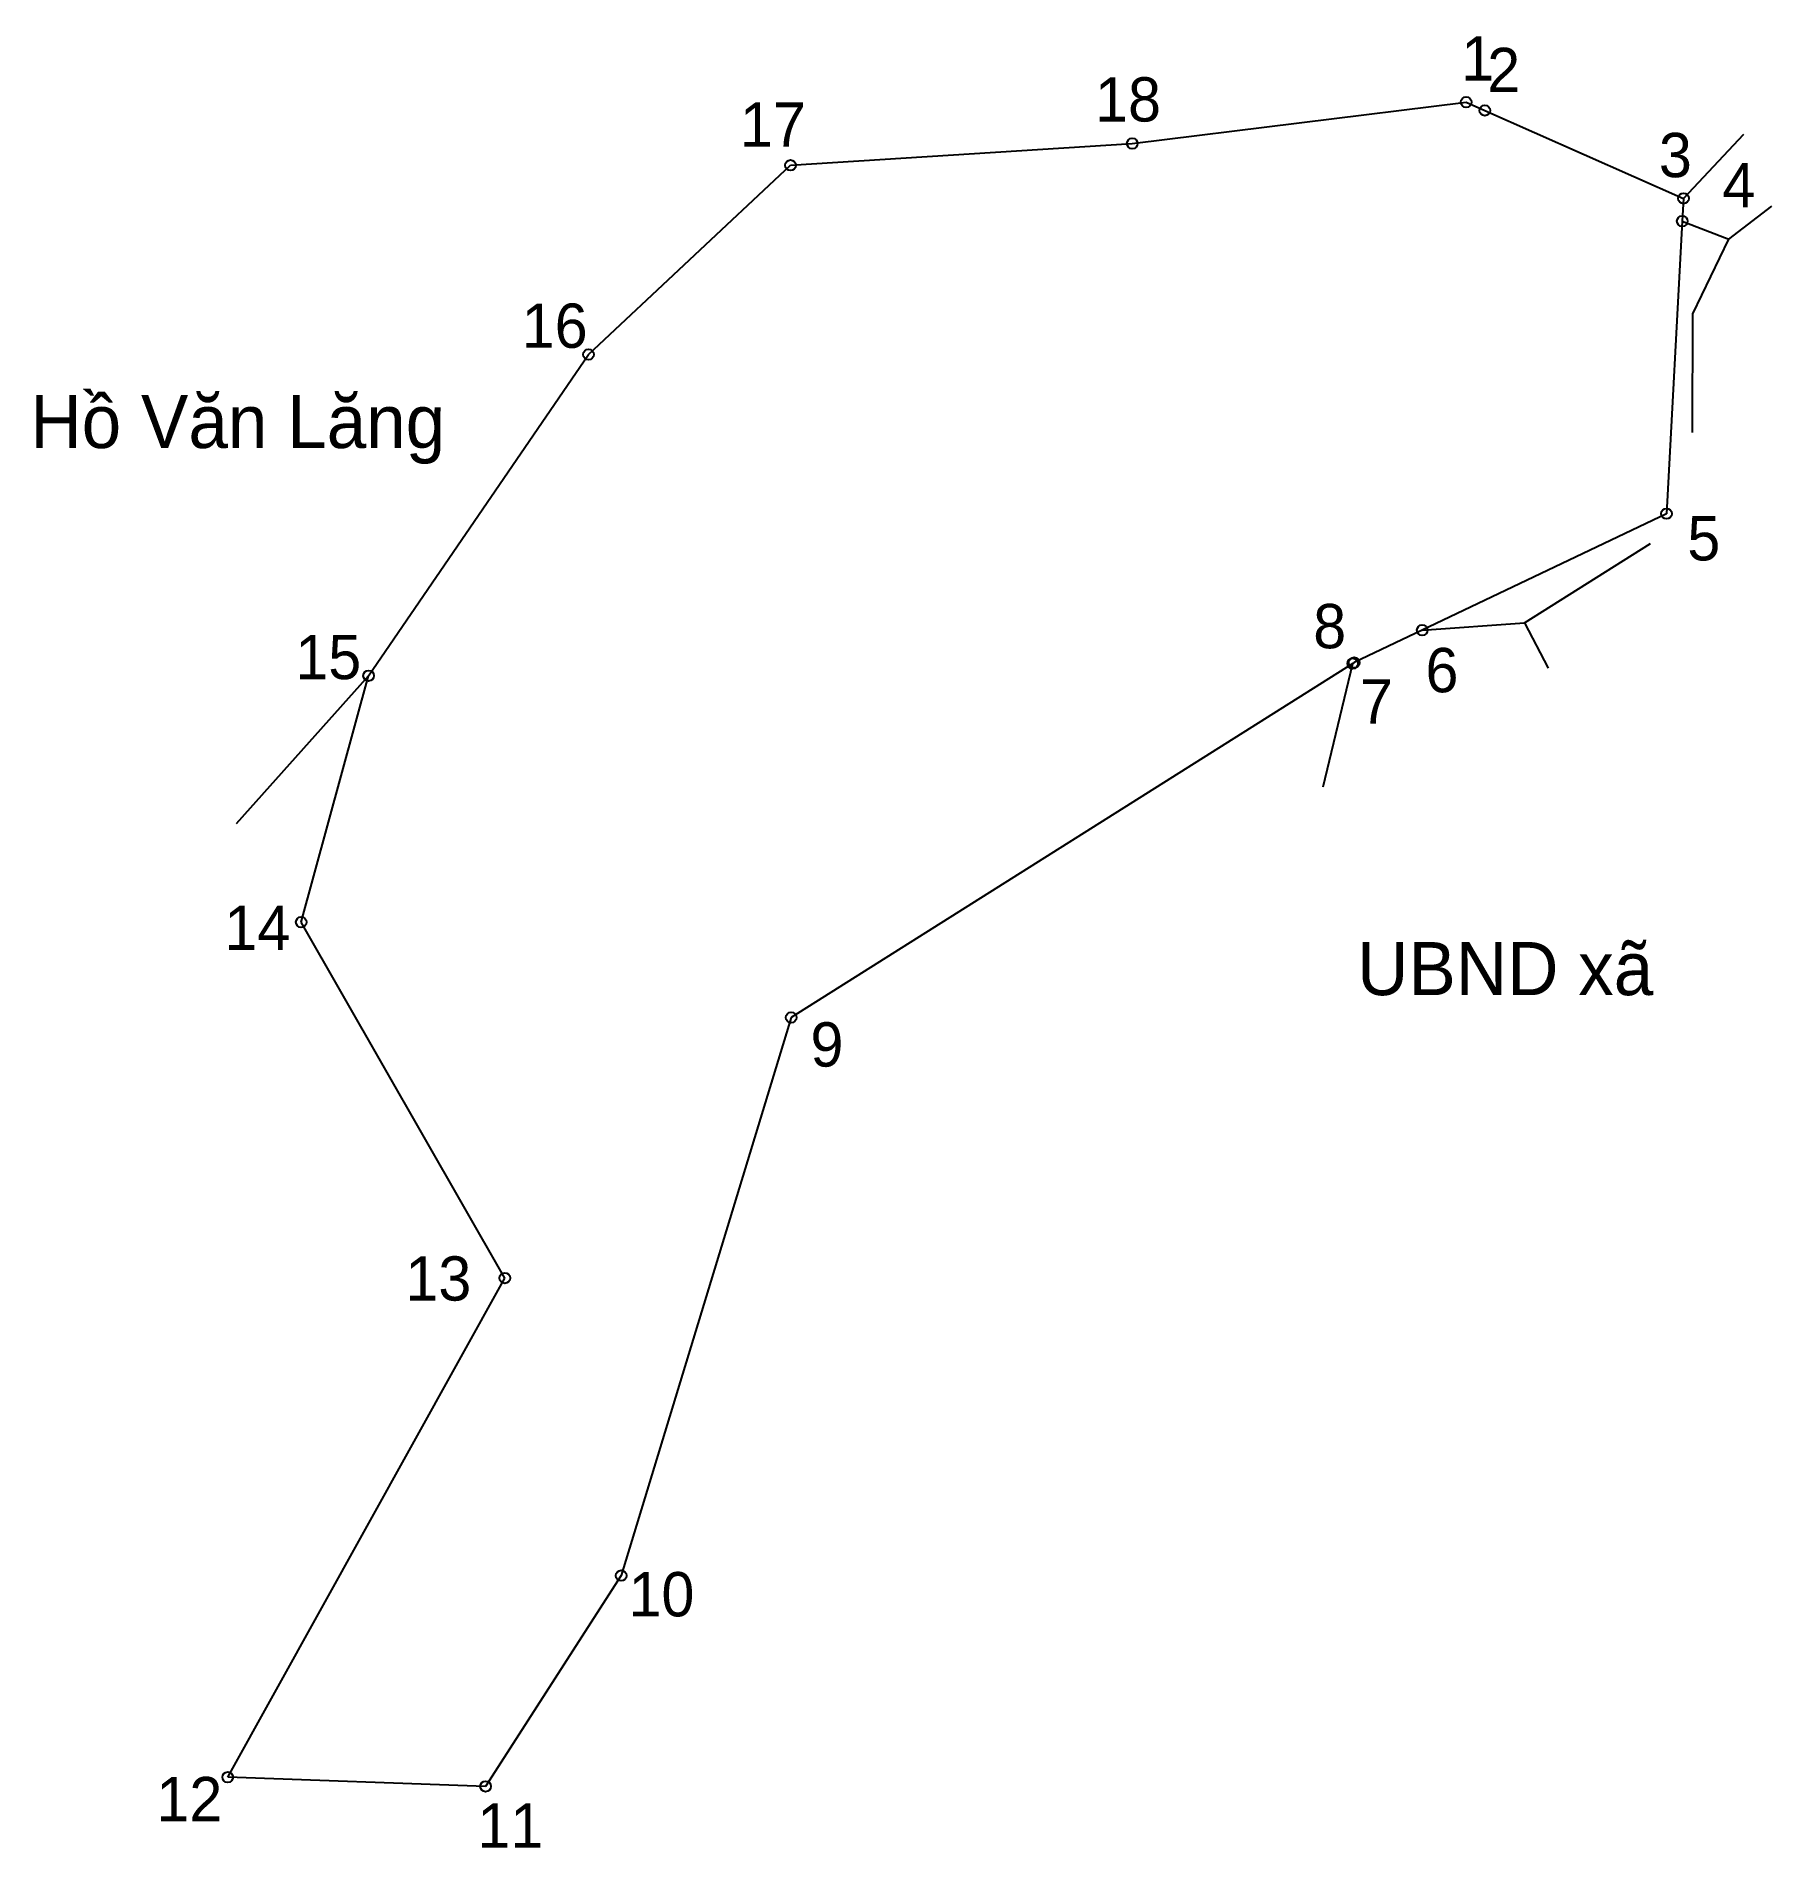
# Model space of a CAD drawing. Extents: x 546354 to 546504, y 1823119 to 1823276.
import ezdxf

# ---------------------------------------------------------------- set-up
doc = ezdxf.new("R2010")
doc.units = 0
for name, color, linetype in [('CanhThua', 7, 'Continuous'), ('MocDinhThua', 7, 'Continuous'), ('RauThua', 7, 'Continuous'), ('SoHieuDinhThua', 7, 'Continuous'), ('TenChuLanCan', 7, 'Continuous')]:
    doc.layers.add(name, color=color, linetype=linetype)

msp = doc.modelspace()

# ---------------------------------------------------------------- linework, layer by layer
at = {"layer": 'CanhThua'}
for p, q in [((546448.7, 1823266.66), (546477.54, 1823270.23)), ((546477.54, 1823270.23), (546479.16, 1823269.52)), ((546479.16, 1823269.52), (546496.32, 1823261.92)), ((546419.18, 1823264.78), (546448.7, 1823266.66)), ((546401.72, 1823248.43), (546419.18, 1823264.78)), ((546496.32, 1823261.92), (546496.21, 1823259.95)), ((546496.21, 1823259.95), (546494.85, 1823234.68)), ((546382.73, 1823220.68), (546401.72, 1823248.43)), ((546494.85, 1823234.68), (546473.75, 1823224.62)), ((546473.75, 1823224.62), (546467.87, 1823221.81)), ((546467.74, 1823221.73), (546419.23, 1823191.15)), ((546467.87, 1823221.81), (546467.74, 1823221.73)), ((546376.91, 1823199.39), (546382.73, 1823220.68)), ((546394.5, 1823168.64), (546376.91, 1823199.39)), ((546419.23, 1823191.15), (546404.55, 1823142.93)), ((546370.56, 1823125.51), (546394.5, 1823168.64)), ((546404.55, 1823142.93), (546392.84, 1823124.72)), ((546392.84, 1823124.72), (546370.56, 1823125.51))]:
    msp.add_line(p, q, dxfattribs=at)
at = {"layer": 'MocDinhThua'}
for centre in [(546477.54, 1823270.23), (546479.16, 1823269.52), (546448.7, 1823266.66), (546419.18, 1823264.78), (546496.32, 1823261.92), (546496.21, 1823259.95), (546401.72, 1823248.43), (546494.85, 1823234.68), (546473.75, 1823224.62), (546382.73, 1823220.68), (546467.74, 1823221.73), (546467.87, 1823221.81), (546376.91, 1823199.39), (546419.23, 1823191.15), (546394.5, 1823168.64), (546404.55, 1823142.93), (546370.56, 1823125.51), (546392.84, 1823124.72)]:
    msp.add_circle(centre, 0.459, dxfattribs=at)
at = {"layer": 'RauThua'}
for p, q in [((546496.32, 1823261.92), (546501.53, 1823267.47)), ((546500.22, 1823258.41), (546503.94, 1823261.25)), ((546496.21, 1823259.95), (546500.22, 1823258.41)), ((546496.21, 1823259.95), (546500.22, 1823258.41)), ((546497.12, 1823251.95), (546500.22, 1823258.41)), ((546497.1, 1823241.69), (546497.12, 1823251.95)), ((546482.57, 1823225.26), (546493.48, 1823232.11)), ((546473.75, 1823224.62), (546482.57, 1823225.26)), ((546473.75, 1823224.62), (546482.57, 1823225.26)), ((546482.57, 1823225.26), (546484.63, 1823221.33)), ((546465.19, 1823211.08), (546467.74, 1823221.73)), ((546371.31, 1823207.92), (546382.73, 1823220.68))]:
    msp.add_line(p, q, dxfattribs=at)

# ---------------------------------------------------------------- texts
at = {"layer": 'SoHieuDinhThua'}
for s, height, p in [('1', 3.83, (546477.11, 1823272.1)), ('2', 3.83, (546479.36, 1823271.1)), ('18', 3.826, (546445.49, 1823268.56)), ('17', 3.826, (546414.81, 1823266.38)), ('3', 3.83, (546494.19, 1823263.75)), ('4', 3.83, (546499.67, 1823261.16)), ('16', 3.826, (546395.96, 1823249.01)), ('5', 3.83, (546496.65, 1823230.64)), ('8', 3.83, (546464.33, 1823223.05)), ('15', 3.826, (546376.4, 1823220.38)), ('6', 3.83, (546474.03, 1823219.25)), ('7', 3.83, (546468.36, 1823216.55)), ('14', 3.826, (546370.27, 1823196.99)), ('9', 3.83, (546420.9, 1823186.91)), ('13', 3.826, (546385.91, 1823166.69)), ('10', 3.826, (546405.18, 1823139.41)), ('12', 3.826, (546364.4, 1823121.71)), ('11', 3.826, (546392.13, 1823119.42))]:
    msp.add_text(s, height=height, dxfattribs=at).set_placement(p)
at = {"layer": 'TenChuLanCan'}
for s, height, p in [('Hồ Văn Lăng', 4.5911, (546353.51, 1823240.35)), ('UBND xã', 4.591, (546468.12, 1823193.08))]:
    msp.add_text(s, height=height, dxfattribs=at).set_placement(p)

doc.saveas('drawing.dxf')
